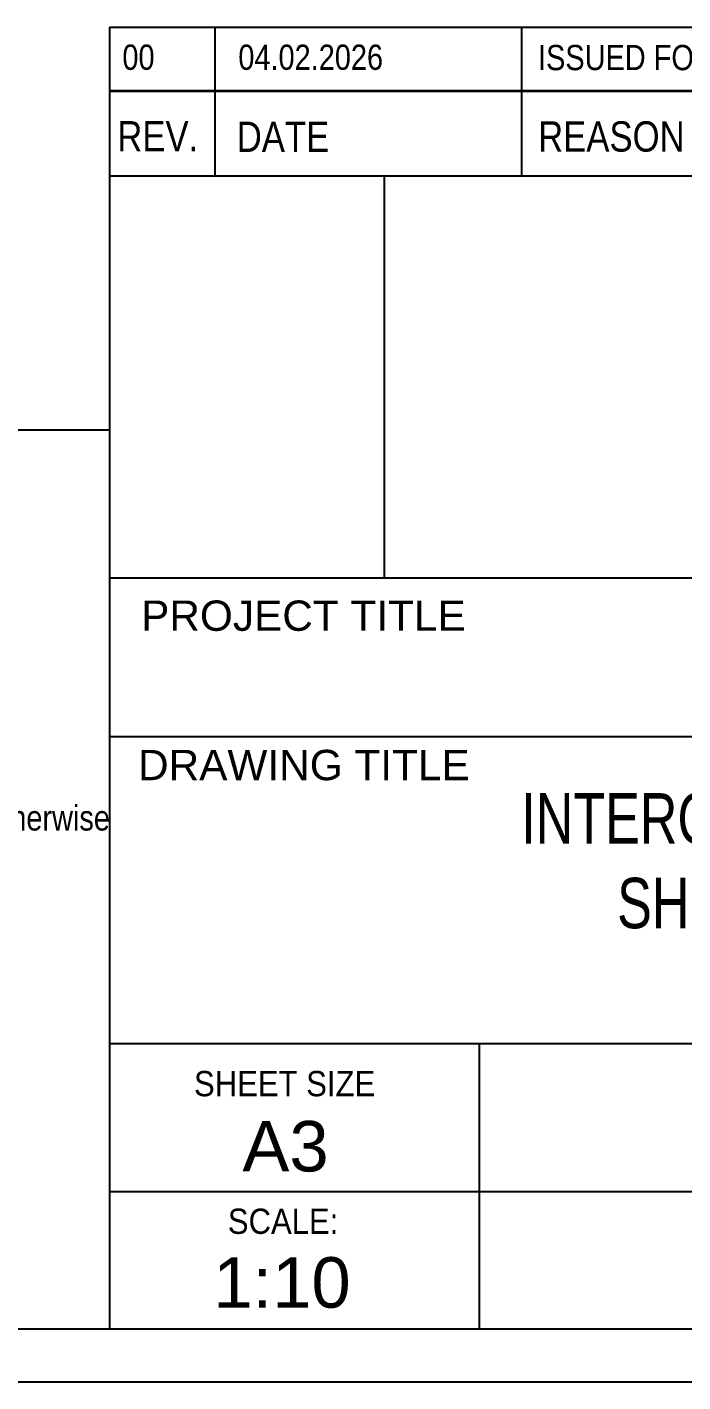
# Model space of a CAD drawing. Header units: millimetres. Extents: x -107 to 313, y -151 to 146.
# Drawn here: x 109.8 to 171.8, y -151.5 to -23.4 of the extents above; entities that cross this region are included whole.
import ezdxf

# ---------------------------------------------------------------- set-up
doc = ezdxf.new("R2010")
doc.units = ezdxf.units.MM
doc.styles.add('Arial', font='ARIAL.TTF', dxfattribs={"height": 0.2})
doc.styles.add('Arial Narrow', font='ARIALN.TTF', dxfattribs={"height": 0.2})

# ---------------------------------------------------------------- blocks, each defined once
blk = doc.blocks.new('Unknown-43791816-1168')
at = {"color": 5, "linetype": 'Continuous'}
for p, q in [((-102.38, -146.47), (307.62, -146.47)), ((-107.38, -151.47), (312.62, -151.47))]:
    blk.add_line(p, q, dxfattribs=at)
blk = doc.blocks.new('0_TCM_4503_AIVD_AD_TITLE_BLOCK-43791816-6120')
at = {"color": 4, "linetype": 'Continuous'}
for q in [(117.62, -146.47), (307.62, -37.47)]:
    blk.add_line((117.62, -37.47), q, dxfattribs=at)
at = {"color": 7, "linetype": 'Continuous'}
for p, q in [((143.62, -75.47), (143.62, -37.47)), ((117.62, -75.47), (307.62, -75.47)), ((117.62, -90.47), (307.62, -90.47)), ((117.62, -119.47), (307.62, -119.47)), ((152.62, -146.47), (152.62, -119.47)), ((117.62, -133.47), (307.62, -133.47)), ((117.62, -146.47), (307.62, -146.47))]:
    blk.add_line(p, q, dxfattribs=at)
at = {"color": 7, "linetype": 'Continuous', "style": 'Arial'}
for s, height, p in [('PROJECT TITLE', 2.8652, (120.62, -80.47)), ('DRAWING TITLE', 2.8652, (120.33, -94.59)), ('A3', 4.775, (130.19, -131.58))]:
    blk.add_text(s, height=height, dxfattribs=at).set_placement(p)
at = {"color": 2, "style": 'Arial Narrow', "width": 0.9}
blk.add_text('INTERCONNECTING PIPE RACK (IPR) SECTION 1', height=4.7721, dxfattribs=at).set_placement((156.56, -100.59))
at = {"color": 2, "linetype": 'Continuous', "style": 'Arial Narrow', "width": 0.9}
blk.add_text('SHOP DRAWING OF VERTICAL BRACING', height=4.7721, dxfattribs=at).set_placement((165.62, -108.59))
at = {"color": 7, "linetype": 'Continuous', "style": 'Arial', "width": 0.88}
for s, p in [('SHEET SIZE', (125.62, -124.47)), ('SCALE:', (128.82, -137.48))]:
    blk.add_text(s, height=2.388, dxfattribs=at).set_placement(p)
at = {"color": 7, "style": 'Arial'}
blk.add_text('1:10', height=4.775, dxfattribs=at).set_placement((127.45, -144.46))
blk = doc.blocks.new('0_TCM_4503_AIVD_AD_REVISION_BLOCK-43791816-6122')
at = {"color": 7, "linetype": 'Continuous'}
for p, q in [((117.62, -23.4), (307.62, -23.4)), ((117.62, -23.4), (117.62, -29.4)), ((127.62, -29.4), (127.62, -23.4)), ((156.62, -29.4), (156.62, -23.4)), ((117.62, -29.4), (307.62, -29.4)), ((117.62, -29.44), (307.62, -29.44)), ((117.62, -29.44), (117.62, -37.47)), ((127.62, -37.44), (127.62, -29.44)), ((156.62, -37.44), (156.62, -29.44)), ((117.62, -37.47), (307.62, -37.47))]:
    blk.add_line(p, q, dxfattribs=at)
at = {"color": 7, "style": 'Arial Narrow'}
for s, height, p in [('00', 2.386, (118.85, -27.44)), ('04.02.2026', 2.386, (129.81, -27.44)), ('ISSUED FOR CONSTRUCTION', 2.3861, (158.14, -27.47))]:
    blk.add_text(s, height=height, dxfattribs=at).set_placement(p)
at = {"color": 7, "linetype": 'Continuous', "style": 'Arial Narrow'}
for s, height, p in [('REV.', 2.863, (118.37, -35.15)), ('DATE', 2.863, (129.66, -35.2)), ('REASON FOR ISSUE', 2.8633, (158.15, -35.17))]:
    blk.add_text(s, height=height, dxfattribs=at).set_placement(p)
blk = doc.blocks.new('0_TCM_4503_AIVD_AD_NOTE_BLOCK-43791816-6123')
at = {"color": 4, "linetype": 'Continuous'}
blk.add_line((2.62, -61.47), (117.62, -61.47), dxfattribs=at)
at = {"color": 7, "linetype": 'Continuous', "style": 'Arial Narrow'}
blk.add_text('3. Where required, masking area shall be provided on contact surface sides. Unless otherwise', height=2.3861, dxfattribs=at).set_placement((3.87, -99.35))

msp = doc.modelspace()

# ---------------------------------------------------------------- block references
for name in ['Unknown-43791816-1168', '0_TCM_4503_AIVD_AD_REVISION_BLOCK-43791816-6122', '0_TCM_4503_AIVD_AD_TITLE_BLOCK-43791816-6120', '0_TCM_4503_AIVD_AD_NOTE_BLOCK-43791816-6123']:
    msp.add_blockref(name, (0, 0))

doc.saveas('drawing.dxf')
